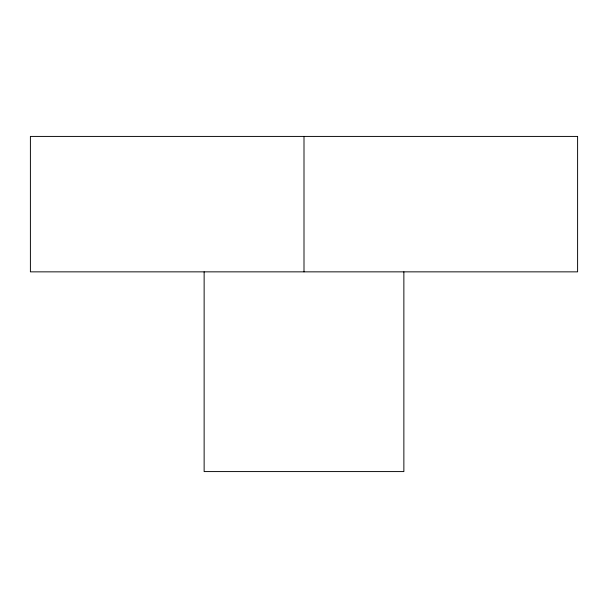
<?xml version="1.0" encoding="UTF-8"?>
<svg xmlns="http://www.w3.org/2000/svg" width="608" height="608" viewBox="0 0 608 608"><rect width="100%" height="100%" fill="white"/><g stroke="black" fill="none" stroke-linecap="round" stroke-linejoin="round"><path stroke-width="0.91" d="M403.864 271.852L403.864 471.58L204.136 471.58L204.136 271.852M304 136.42L304 271.852M577.6 136.42L30.4 136.42L30.4 271.852L577.6 271.852L577.6 136.42"/></g></svg>
